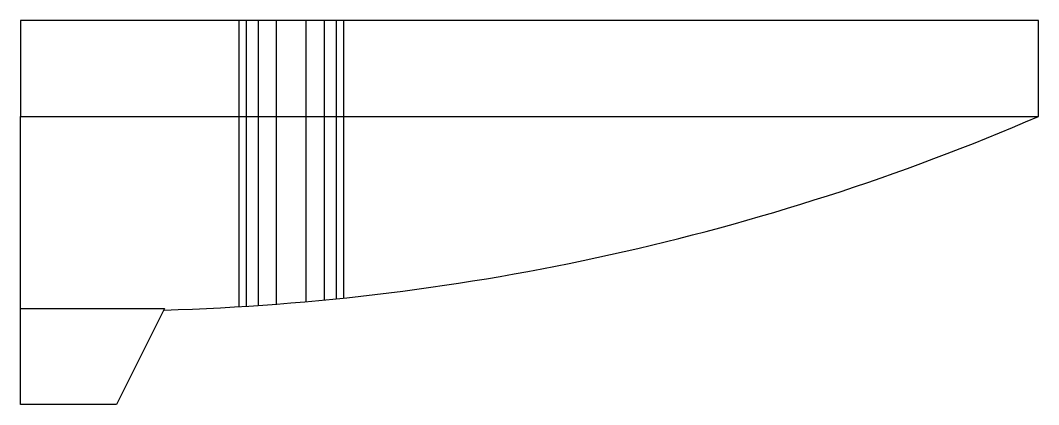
# Model space of a CAD drawing. Header units: millimetres. Extents: x -2916.664 to -2916.134, y 2966.527 to 2966.727.
import ezdxf

# ---------------------------------------------------------------- set-up
doc = ezdxf.new("R2010")
doc.units = ezdxf.units.MM
doc.header["$LTSCALE"] = 10
doc.layers.add('banheiro_louças', color=2, linetype='Continuous')
doc.layers.add('spl', color=7, linetype='Continuous')

msp = doc.modelspace()

# ---------------------------------------------------------------- linework, layer by layer
at = {"layer": 'banheiro_louças'}
for p, q in [((-2916.13426, 2966.72666), (-2916.66426, 2966.72666)), ((-2916.66426, 2966.72666), (-2916.66426, 2966.67667)), ((-2916.13426, 2966.67667), (-2916.13426, 2966.72666)), ((-2916.66426, 2966.52666), (-2916.66426, 2966.67667)), ((-2916.66426, 2966.67667), (-2916.13426, 2966.67667)), ((-2916.66426, 2966.57666), (-2916.58926, 2966.57666)), ((-2916.58926, 2966.57666), (-2916.61426, 2966.52666)), ((-2916.61426, 2966.52666), (-2916.66426, 2966.52666))]:
    msp.add_line(p, q, dxfattribs=at)
msp.add_arc((-2916.62556, 2967.8173), 1.24194, 271.66673, 293.303, dxfattribs=at)
at = {"layer": 'spl', "color": 1}
for p, q in [((-2916.55063, 2966.72666), (-2916.55063, 2966.57762)), ((-2916.54672, 2966.72666), (-2916.54672, 2966.57787)), ((-2916.54057, 2966.72666), (-2916.54057, 2966.57827)), ((-2916.53107, 2966.72666), (-2916.53107, 2966.57896)), ((-2916.51562, 2966.72666), (-2916.51562, 2966.58024)), ((-2916.50612, 2966.72666), (-2916.50612, 2966.58112)), ((-2916.49997, 2966.72666), (-2916.49997, 2966.58173)), ((-2916.49605, 2966.72666), (-2916.49605, 2966.58213))]:
    msp.add_line(p, q, dxfattribs=at)

doc.saveas('drawing.dxf')
